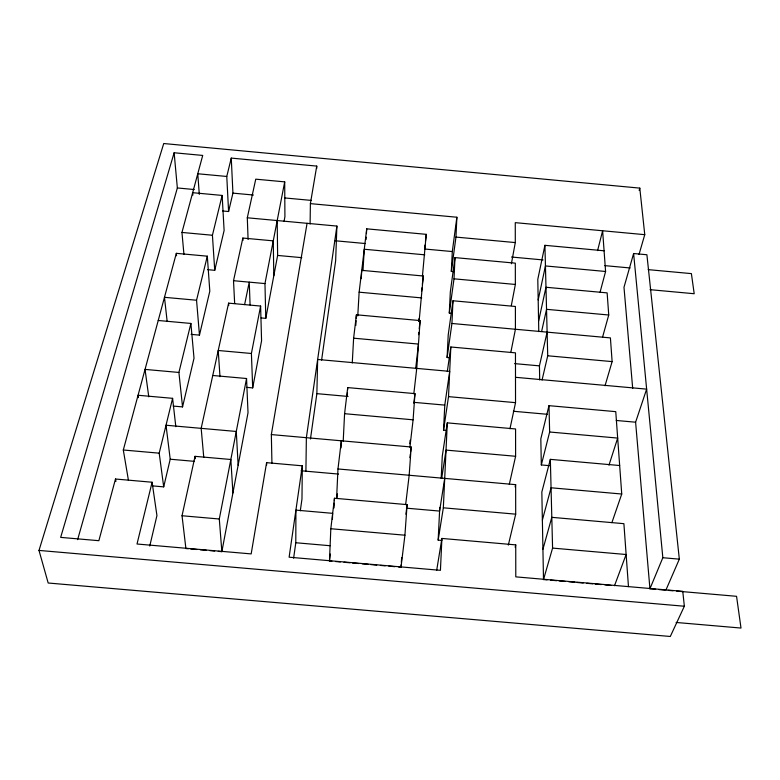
<?xml version="1.0" encoding="UTF-8"?>
<svg xmlns="http://www.w3.org/2000/svg" width="780" height="780" viewBox="0 0 780 780"><rect width="100%" height="100%" fill="white"/><g stroke="black" fill="none" stroke-linecap="round" stroke-linejoin="round"><path stroke-width="1.17" d="M293.611 558.197L295.796 542.743L295.912 510.12L332.66 513.337L332.407 519.353M183.934 254.27L181.954 232.44L202.712 155.434L174.135 152.763L60.664 537.381L98.865 540.696L115.489 479.017L152.1 482.235L137.017 544.011L251.17 553.907L266.594 462.657L302.308 465.816L301.977 498.995L300.3 510.822M305.906 471.188L306.365 437.687L336.901 226.073L247.299 217.786L255.752 179.166L284.7 181.867L284.915 216.743L284.027 221.432M310.099 224.026L310.391 203.629L316.738 166.091L231.26 158.096L226.775 176.465L228.589 211.526L222.709 210.98M316.7 168.49L316.738 166.091M310.459 438.984L316.865 393.647L317.655 359.463L449.699 371.368L444.776 405.103L443.547 430.18L445.955 430.394M336.901 226.073L335.644 260.773L321.604 360.126M331.9 561.21L329.472 561.005L330.817 528.733L334.464 498.254L407.092 504.631L404.927 535.207L400.998 567.206L398.57 566.992M334.035 507.936L334.25 503.1M334.357 500.672L334.464 498.254M336.599 498.478L337.974 468.965L341.348 440.798L340.997 447.954M639.025 254.456L644.758 234.673L639.795 188.117L163.732 143.53L39 550.426L48.184 583.011L670.303 636.47L684.352 606.236L682.763 591.337L515.785 576.859L515.736 544.879L441.909 538.434L440.427 570.326L289.117 557.203L302.308 465.816M441.782 540.433L438.165 540.121L443.342 507.809L447.301 422.867L515.57 428.961L515.609 456.281L509.301 484.37M443.547 430.18L448.519 396.64L450.83 346.993L515.463 352.852L515.531 402.656L509.954 428.825M449.524 357.737L447.106 357.513L451.932 323.476L452.985 300.768L515.395 306.472L515.424 329.257L510.783 352.579M451.669 313.267L449.29 313.043L454.009 278.821L454.994 257.605L515.326 263.162L515.356 284.456L511.319 305.575M453.736 271.625L451.327 271.401L455.959 237.091L456.875 217.23L310.391 203.629M438.165 540.121L439.764 507.429M441.188 478.423L442.279 456.163L447.301 422.867M447.106 357.513L448.217 334.912L452.985 300.768M449.29 313.043L450.323 291.886L454.994 257.605M451.327 271.401L452.302 251.56L456.875 217.23M343.2 441.334L344.584 413.692L347.714 387.592L414.96 393.627L413.098 419.815L409.89 447.262M347.266 396.065L347.461 392.438M347.587 390.019L347.714 387.592M352.258 362.973L353.623 338.189L356.421 314.788L420.127 320.58L416.744 368.394L413.829 393.783M355.826 325.445L356.09 320.707M356.226 318.337L356.421 314.788M357.767 315.949L359.131 292.188L366.717 228.832L426.241 234.341L422.428 276.159M361.257 278.684L361.744 270.348L423.286 276.003L419.084 321.526M362.983 270.709L364.27 249.249L424.788 254.826M366.064 239.567L366.2 237.178M366.424 233.6L366.717 228.832M307.067 223.314L271.343 434.577L411.177 446.998L409.178 475.254L405.668 504.543M400.998 567.206L401.164 564.798M401.339 562.38L401.69 557.563M409.87 443.791L410.124 440.252M418.675 321.243L418.85 318.815M424.671 248.576L425.061 245.018M425.451 241.459L426.241 234.341M421.57 291.389L421.97 287.84M422.36 284.29L423.286 276.003M418.529 334.708L418.802 332.358M419.201 328.819L420.127 320.58M415.662 368.696L418.47 344.068L353.623 338.189M413.839 403.24L414.96 393.627M329.472 561.005L330.301 553.995M336.853 498.547L337.399 493.906M409.919 457.655L410.339 454.096M410.611 451.737L411.177 446.998M405.931 514.244L406.517 509.438M406.799 507.029L407.092 504.631M447.31 371.543L450.83 346.993M441.685 478.394L446.033 450.099L515.609 456.281M444.707 478.394L439.589 511.075L406.429 508.17M436.693 570.297L441.909 538.434M511.387 263.757L515.297 242.58L515.268 222.651L644.758 234.673M218.273 551.353L221.861 551.665L248.02 412.747L246.548 378.514L212.755 375.482M246.743 387.368L252.691 387.894L261.573 340.743L260.608 306.062L228.599 303.147L201.172 428.347L203.765 457.382M261.095 317.918L265.785 318.347L277.631 255.44L277.192 220.545M221.861 551.665L219.297 519.002L246.548 378.514M252.691 387.894L251.404 353.486L260.608 306.062M265.785 318.347L264.966 283.579L284.7 181.867M244.608 304.61L249.249 282.145L250.088 304.951M604.081 250.79L544.918 245.32L537.791 279.357L538.785 331.598M538.181 299.93L545.444 265.941L605.582 271.479L602.628 230.763L597.577 250.614M538.59 321.194L545.981 287.264L607.133 292.88L608.741 315.003L602.599 337.038M188.302 548.759L185.903 548.554L182.032 515.746L195.039 456.339L230.841 459.498L232.918 492.94M234.663 303.547L233.512 280.702L242.853 238.056L273.253 240.854L273.809 275.73M541.603 331.49L546.546 309.319L608.741 315.003M539.701 379.957L539.438 365.859L547.121 332.144M515.112 486.973L515.648 484.653L337.974 468.965M542.042 380.094L547.716 355.777L544.918 245.32M149.76 546.029L156.936 515.58L152.1 482.235M152.948 485.921L163.703 486.866L170.216 459.215L166.023 425.227L236.281 431.467L238.144 465.212M173.179 406.068L182.549 406.906L194.015 358.225L190.886 323.447L158.223 320.482M191.09 334.366L199.466 335.127L209.81 291.213L207.314 256.181L176.329 253.334L123.308 450.002L128.437 480.324M207.636 269.665L214.734 270.319L224.114 230.509L222.144 195.429L192.67 192.689L192.865 195.117M228.589 211.526L232.928 193.128L231.26 158.096M508.326 545.074L515.697 514.166L515.648 484.653M163.703 486.866L159.198 453.17L172.595 398.336L138.07 395.255L138.421 397.625M182.549 406.906L178.912 372.45L190.886 323.447M199.466 335.127L196.55 300.232L207.314 256.181M214.734 270.319L212.423 235.248L222.144 195.429M611.881 522.658L621.738 494.023L615.761 411.655L548.983 405.659L540.823 438.848L541.32 464.948L549.705 465.689M515.161 547.219L515.736 544.879M541.32 464.948L549.646 432.003L548.983 405.659M619.671 465.523L550.339 459.361L541.837 492.014L543.504 579.569L547.111 579.881M600.005 292.461L605.582 271.479M542.373 520.094L551.06 487.783L621.738 494.023M639.161 190.437L639.795 188.117M542.929 549.257L551.801 517.335L623.893 523.673L628.466 586.628M77.63 539.653L177.352 187.96L174.135 152.763M665.867 590.177L679.331 559.153L646.903 254.748L633.614 253.519L623.99 287.274L632.697 388.469M543.504 579.569L552.581 548.096L550.339 459.361M605.026 385.769L612.125 361.608L610.408 337.896L451.932 323.476M608.975 465.153L617.682 438.077L549.646 432.003M655.619 589.29L649.935 588.793L635.602 422.204L646.639 389.132L515.492 377.305M614.504 585.721L626.125 554.512L552.581 548.096M649.935 588.793L662.834 557.719L633.614 253.519M182.032 515.746L219.297 519.002M330.817 528.733L404.927 535.207M662.834 557.719L679.331 559.153M295.796 542.743L330.086 545.727M190.7 548.964L196.697 549.49M200.294 549.803L206.281 550.319M209.878 550.631L214.675 551.041M335.536 561.532L340.382 561.951M344.019 562.263L350.084 562.789M352.511 563.004L358.566 563.521M362.203 563.842L368.267 564.369M370.695 564.574L376.75 565.1M380.386 565.422L385.232 565.841M388.869 566.153L394.933 566.68M550.729 580.193L556.745 580.71M559.153 580.925L565.168 581.441M568.776 581.753L574.792 582.28M577.2 582.484L583.216 583.011M586.823 583.323L592.839 583.84M595.247 584.054L601.263 584.571M604.87 584.883L610.886 585.409M659.032 589.582L664.726 590.08M668.255 590.382L673.052 590.801M676.65 591.113L736.554 596.31L741 628.056L676.114 622.459M39 550.426L684.352 606.236M123.308 450.002L159.198 453.17M170.216 459.215L194.493 461.36M301.07 470.769L338.52 474.074M443.342 507.809L515.697 514.166M547.716 355.777L612.125 361.608M514.605 363.616L539.438 365.859M251.404 353.486L218.224 350.493L219.989 376.681M178.912 372.45L145.041 369.408L148.775 396.825M448.519 396.64L515.531 402.656M316.865 393.647L348.065 396.445M414.034 402.353L444.776 405.103M513.367 411.255L547.258 414.287M616.239 420.469L635.602 422.204M344.584 413.692L413.098 419.815M455.959 237.091L515.297 242.58M335.234 240.766L365.41 243.545M424.544 249.005L452.302 251.56M511.495 257.02L543.046 259.935M604.851 265.639L630.162 267.969M648.18 269.636L691.392 273.614L694.2 293.728L650.033 289.673M181.954 232.44L212.423 235.248M277.631 255.44L301.811 257.663M454.009 278.821L515.356 284.456M233.512 280.702L264.966 283.579M359.131 292.188L421.736 297.911M196.55 300.232L164.473 297.317L167.154 321.448M226.775 176.465L197.769 173.764L199.3 194.376M177.352 187.96L194.269 189.53M232.928 193.128L253.412 195.029M284.749 197.945L311.259 200.401M115.489 479.017L115.928 481.416M172.595 398.336L175.822 426.68M195.039 456.339L195.273 458.738M176.329 253.334L176.563 255.752M228.599 303.147L228.725 305.546M242.853 238.056L242.951 240.464M247.299 217.786L248.089 239.499M266.594 462.657L266.653 465.036M271.343 434.577L271.937 463.398"/></g></svg>
